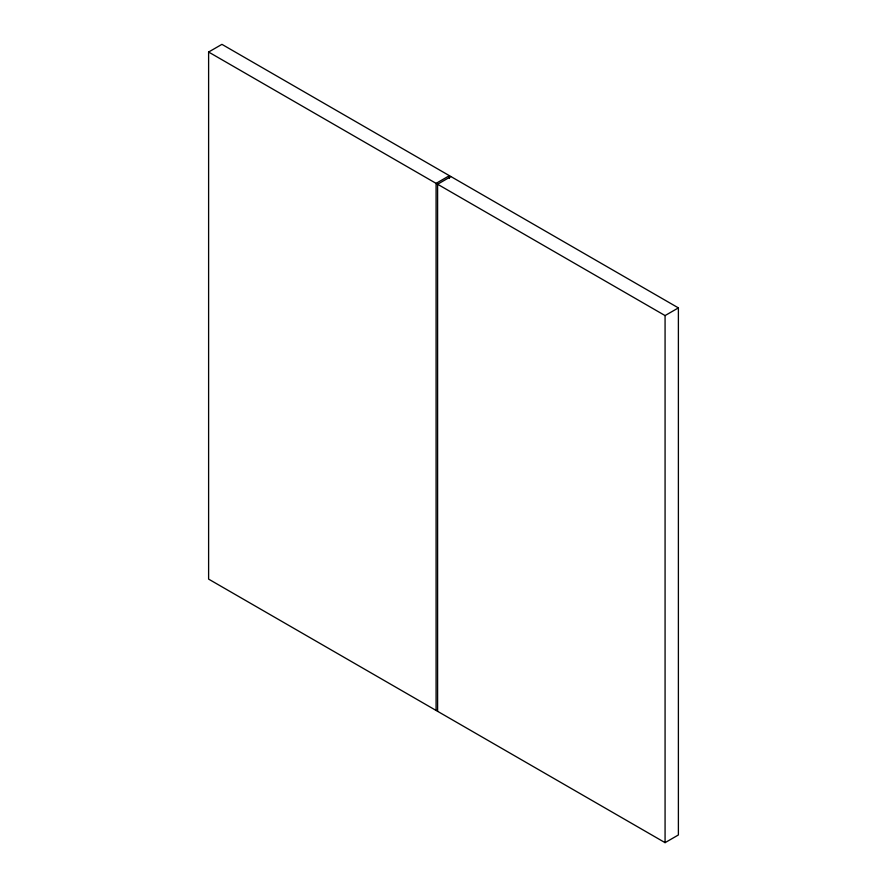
<?xml version="1.0" encoding="UTF-8"?>
<svg xmlns="http://www.w3.org/2000/svg" width="887" height="887" viewBox="0 0 887 887"><rect width="100%" height="100%" fill="white"/><g stroke="black" fill="none" stroke-linecap="round" stroke-linejoin="round"><path stroke-width="1.33" d="M208.611 52.034L221.927 44.35L678.389 307.889L678.389 834.966L665.073 842.65L208.611 579.111L208.611 52.034L665.073 315.572L678.389 307.889M450.918 176.557L437.601 184.241L437.601 711.319M665.073 315.572L665.073 842.65M449.399 178.442L449.399 175.681L436.082 183.365L436.082 710.443"/></g></svg>
